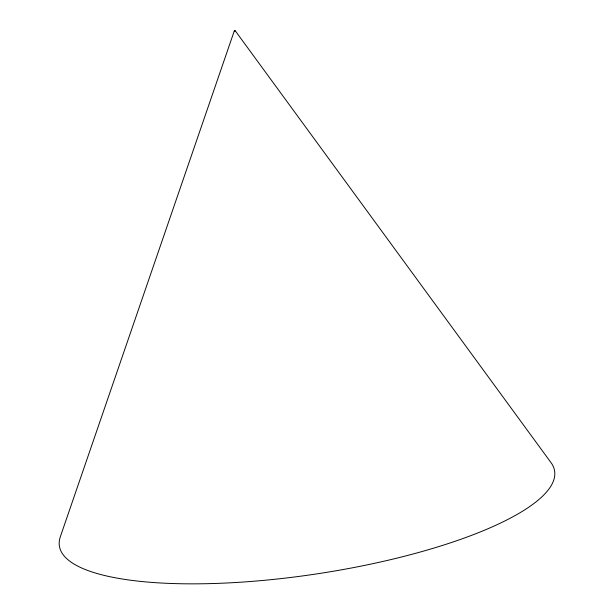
<?xml version="1.0" encoding="UTF-8"?>
<svg xmlns="http://www.w3.org/2000/svg" width="614" height="614" viewBox="0 0 614 614"><rect width="100%" height="100%" fill="white"/><g stroke="black" fill="none" stroke-linecap="round" stroke-linejoin="round"><path stroke-width="0.92" d="M234.31 30.861L60.372 536.651A250.435 66.082 -8.6 0 0 315.151 574.136A250.435 66.082 -8.6 0 0 551.502 463.301L235.223 30.754L234.287 30.93L235.231 30.792"/></g></svg>
